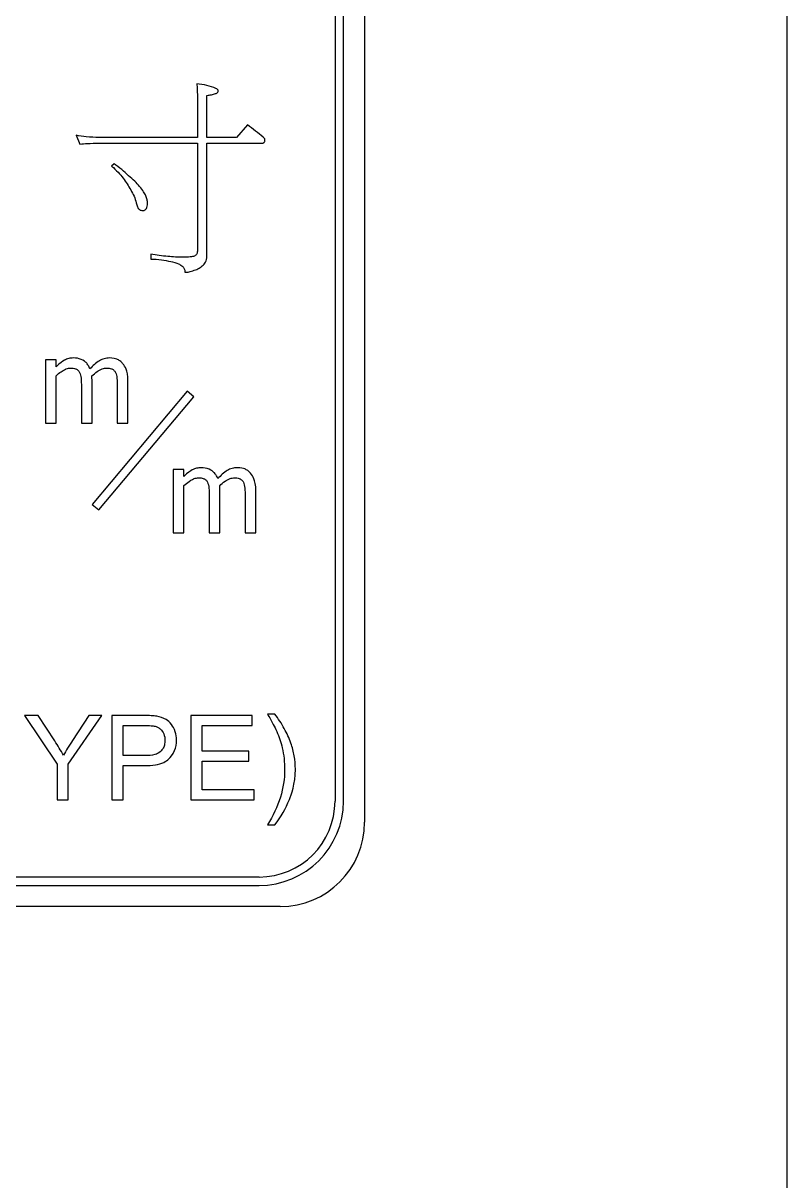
# Model space of a CAD drawing. Header units: inches. Extents: x 707 to 13003, y 909 to 9309.
# Drawn here: x 1457.93 to 1476.02, y 1593.19 to 1620.62 of the extents above; entities that cross this region are included whole.
import ezdxf

# ---------------------------------------------------------------- set-up
doc = ezdxf.new("R2010")
doc.units = ezdxf.units.IN
doc.header["$MEASUREMENT"] = 0

# ---------------------------------------------------------------- blocks, each defined once
blk = doc.blocks.new('BKM-1')
at = {"color": 2}
for p, q in [((65, -69), (65, -163)), ((55, -71), (55, -117)), ((54.3, -71.5), (54.3, -116.5)), ((54.5, -116.5), (54.5, -71.5)), ((51.267, -100.774), (51.267, -99.778)), ((51.041, -99.874), (51.041, -100.774)), ((52.226, -100.476), (51.968, -100.774)), ((48.17, -100.722), (48.258, -100.929)), ((51.041, -100.774), (48.715, -100.774)), ((48.715, -100.91), (51.041, -100.91)), ((51.041, -100.91), (51.041, -103.448)), ((51.968, -100.774), (51.267, -100.774)), ((51.267, -103.556), (51.267, -100.91)), ((51.267, -100.91), (52.569, -100.91)), ((49.066, -101.395), (49.01, -101.454)), ((49.937, -103.542), (49.937, -103.655)), ((50.74, -103.919), (50.746, -103.97)), ((47.695, -106.042), (47.442, -106.042)), ((47.442, -106.042), (47.442, -107.543)), ((47.695, -106.207), (47.695, -106.042)), ((47.695, -107.543), (47.695, -106.421)), ((48.293, -106.674), (48.293, -107.543)), ((48.546, -107.543), (48.546, -106.554)), ((49.144, -106.674), (49.144, -107.543)), ((49.397, -107.543), (49.397, -106.554)), ((50.8, -106.79), (48.55, -109.471)), ((48.703, -109.6), (50.953, -106.919)), ((50.953, -106.919), (50.8, -106.79)), ((47.442, -107.543), (47.695, -107.543)), ((48.293, -107.543), (48.546, -107.543)), ((49.144, -107.543), (49.397, -107.543)), ((50.723, -108.642), (50.47, -108.642)), ((50.47, -108.642), (50.47, -110.143)), ((50.723, -108.807), (50.723, -108.642)), ((50.723, -110.143), (50.723, -109.021)), ((51.574, -110.143), (51.574, -109.154)), ((52.425, -110.143), (52.425, -109.154)), ((51.321, -109.274), (51.321, -110.143)), ((52.172, -109.274), (52.172, -110.143)), ((48.55, -109.471), (48.703, -109.6)), ((50.47, -110.143), (50.723, -110.143)), ((51.321, -110.143), (51.574, -110.143)), ((52.172, -110.143), (52.425, -110.143)), ((47.268, -114.473), (46.946, -114.473)), ((46.946, -114.473), (47.717, -115.625)), ((47.662, -115.076), (47.268, -114.473)), ((47.982, -115.625), (48.781, -114.473)), ((48.473, -114.473), (48.085, -115.061)), ((48.781, -114.473), (48.473, -114.473)), ((49.772, -114.473), (49.018, -114.473)), ((49.018, -114.473), (49.018, -116.473)), ((52.336, -114.473), (50.888, -114.473)), ((50.888, -114.473), (50.888, -116.473)), ((52.336, -114.709), (52.336, -114.473)), ((52.876, -114.439), (52.7, -114.439)), ((49.283, -115.424), (49.283, -114.709)), ((49.283, -114.709), (49.795, -114.709)), ((51.153, -115.32), (51.153, -114.709)), ((51.153, -114.709), (52.336, -114.709)), ((49.8, -115.424), (49.283, -115.424)), ((52.261, -115.32), (51.153, -115.32)), ((52.261, -115.556), (52.261, -115.32)), ((47.717, -115.625), (47.717, -116.473)), ((47.982, -116.473), (47.982, -115.625)), ((49.283, -116.473), (49.283, -115.66)), ((49.283, -115.66), (49.796, -115.66)), ((51.153, -116.236), (51.153, -115.556)), ((51.153, -115.556), (52.261, -115.556)), ((52.382, -116.236), (51.153, -116.236)), ((52.382, -116.473), (52.382, -116.236)), ((47.717, -116.473), (47.982, -116.473)), ((49.018, -116.473), (49.283, -116.473)), ((50.888, -116.473), (52.382, -116.473)), ((52.7, -117.061), (52.876, -117.061)), ((35.5, -118.5), (52.5, -118.5)), ((52.5, -118.3), (35.7, -118.3)), ((53, -119), (35, -119))]:
    blk.add_line(p, q, dxfattribs=at)
for centre, radius in [((52.5, -116.5), 1.8), ((52.5, -116.5), 2), ((53, -117), 2)]:
    blk.add_arc(centre, radius, 270, 0, dxfattribs=at)
for points, knots in [([(51.477, -99.611), (51.41, -99.582), (51.339, -99.559), (51.187, -99.522), (51.105, -99.509), (51.024, -99.5)], [-0.04676929, -0.04676929, -0.04676929, -0.04676929, -0.02469334, -0.02469334, 0, 0, 0, 0]), ([(51.024, -99.5), (51.03, -99.541), (51.034, -99.595), (51.04, -99.718), (51.041, -99.801), (51.041, -99.874)], [-0.03671166, -0.03671166, -0.03671166, -0.03671166, -0.0219278, -0.0219278, 0, 0, 0, 0]), ([(51.267, -99.778), (51.302, -99.773), (51.337, -99.768), (51.404, -99.753), (51.437, -99.745), (51.469, -99.735)], [-0.02059878, -0.02059878, -0.02059878, -0.02059878, -0.01002753, -0.01002753, 0, 0, 0, 0]), ([(51.469, -99.735), (51.479, -99.732), (51.489, -99.727), (51.505, -99.717), (51.513, -99.711), (51.523, -99.7), (51.527, -99.694), (51.533, -99.681), (51.534, -99.674), (51.534, -99.667)], [-0.01003525, -0.01003525, -0.01003525, -0.01003525, -0.00682489, -0.00682489, -0.00420204, -0.00420204, -0.00206818, -0.00206818, 0, 0, 0, 0]), ([(51.534, -99.667), (51.534, -99.665), (51.534, -99.662), (51.533, -99.657), (51.532, -99.655), (51.528, -99.647), (51.524, -99.642), (51.51, -99.627), (51.494, -99.618), (51.477, -99.611)], [-0.009970224, -0.009970224, -0.009970224, -0.009970224, -0.008968597, -0.008968597, -0.007939222, -0.007939222, -0.00562379, -0.00562379, 0, 0, 0, 0]), ([(52.598, -100.768), (52.538, -100.719), (52.478, -100.67), (52.354, -100.573), (52.29, -100.524), (52.226, -100.476)], [-0.0472503, -0.0472503, -0.0472503, -0.0472503, -0.02405918, -0.02405918, 0, 0, 0, 0]), ([(48.715, -100.774), (48.614, -100.774), (48.508, -100.77), (48.329, -100.753), (48.246, -100.742), (48.17, -100.722)], [-0.05391831, -0.05391831, -0.05391831, -0.05391831, -0.02351238, -0.02351238, 0, 0, 0, 0]), ([(48.258, -100.929), (48.31, -100.923), (48.382, -100.92), (48.523, -100.914), (48.625, -100.911), (48.715, -100.91)], [-0.0420183, -0.0420183, -0.0420183, -0.0420183, -0.02681281, -0.02681281, 0, 0, 0, 0]), ([(52.569, -100.91), (52.576, -100.91), (52.583, -100.909), (52.595, -100.907), (52.6, -100.905), (52.612, -100.899), (52.618, -100.895), (52.628, -100.884), (52.632, -100.877), (52.639, -100.857), (52.64, -100.843), (52.64, -100.83)], [-0.01217176, -0.01217176, -0.01217176, -0.01217176, -0.01019045, -0.01019045, -0.00844296, -0.00844296, -0.00632967, -0.00632967, -0.00389119, -0.00389119, 0, 0, 0, 0]), ([(52.64, -100.83), (52.64, -100.825), (52.639, -100.819), (52.636, -100.808), (52.633, -100.803), (52.621, -100.786), (52.61, -100.776), (52.598, -100.768)], [-0.007807443, -0.007807443, -0.007807443, -0.007807443, -0.006103253, -0.006103253, -0.004311242, -0.004311242, 0, 0, 0, 0]), ([(49.01, -101.454), (49.063, -101.5), (49.116, -101.549), (49.206, -101.643), (49.245, -101.689), (49.279, -101.738)], [-0.03891551, -0.03891551, -0.03891551, -0.03891551, -0.01774071, -0.01774071, 0, 0, 0, 0]), ([(49.407, -101.681), (49.356, -101.63), (49.303, -101.582), (49.189, -101.486), (49.129, -101.439), (49.066, -101.395)], [-0.0444976, -0.0444976, -0.0444976, -0.0444976, -0.02297575, -0.02297575, 0, 0, 0, 0]), ([(49.279, -101.738), (49.313, -101.783), (49.345, -101.829), (49.406, -101.923), (49.434, -101.97), (49.461, -102.019)], [-0.03347526, -0.03347526, -0.03347526, -0.03347526, -0.01660902, -0.01660902, 0, 0, 0, 0]), ([(49.673, -101.939), (49.638, -101.894), (49.598, -101.851), (49.51, -101.765), (49.459, -101.722), (49.407, -101.681)], [-0.03702485, -0.03702485, -0.03702485, -0.03702485, -0.01977202, -0.01977202, 0, 0, 0, 0]), ([(49.461, -102.019), (49.491, -102.066), (49.517, -102.116), (49.562, -102.219), (49.58, -102.271), (49.594, -102.325)], [-0.03359804, -0.03359804, -0.03359804, -0.03359804, -0.01671044, -0.01671044, 0, 0, 0, 0]), ([(49.818, -102.16), (49.806, -102.125), (49.787, -102.09), (49.739, -102.017), (49.706, -101.976), (49.673, -101.939)], [-0.02602584, -0.02602584, -0.02602584, -0.02602584, -0.01482321, -0.01482321, 0, 0, 0, 0]), ([(49.594, -102.325), (49.599, -102.354), (49.607, -102.387), (49.624, -102.43), (49.631, -102.445), (49.646, -102.465), (49.652, -102.471), (49.659, -102.475)], [-0.01630645, -0.01630645, -0.01630645, -0.01630645, -0.00730702, -0.00730702, -0.00251109, -0.00251109, 0, 0, 0, 0]), ([(49.858, -102.339), (49.858, -102.309), (49.854, -102.279), (49.841, -102.219), (49.831, -102.189), (49.818, -102.16)], [-0.01850563, -0.01850563, -0.01850563, -0.01850563, -0.00939171, -0.00939171, 0, 0, 0, 0]), ([(49.659, -102.475), (49.665, -102.48), (49.671, -102.485), (49.684, -102.493), (49.691, -102.496), (49.714, -102.504), (49.731, -102.506), (49.747, -102.506)], [-0.009586043, -0.009586043, -0.009586043, -0.009586043, -0.007295517, -0.007295517, -0.004993376, -0.004993376, 0, 0, 0, 0]), ([(49.747, -102.506), (49.757, -102.506), (49.767, -102.505), (49.786, -102.499), (49.795, -102.495), (49.815, -102.48), (49.824, -102.468), (49.832, -102.455)], [-0.01047258, -0.01047258, -0.01047258, -0.01047258, -0.00743414, -0.00743414, -0.00449019, -0.00449019, 0, 0, 0, 0]), ([(49.832, -102.455), (49.841, -102.439), (49.847, -102.422), (49.856, -102.383), (49.858, -102.361), (49.858, -102.339)], [-0.01200279, -0.01200279, -0.01200279, -0.01200279, -0.00645761, -0.00645761, 0, 0, 0, 0]), ([(50.703, -103.613), (50.582, -103.613), (50.46, -103.606), (50.206, -103.582), (50.07, -103.564), (49.937, -103.542)], [-0.07673325, -0.07673325, -0.07673325, -0.07673325, -0.04050092, -0.04050092, 0, 0, 0, 0]), ([(49.937, -103.655), (50.02, -103.658), (50.104, -103.664), (50.261, -103.684), (50.335, -103.697), (50.408, -103.715)], [-0.04742299, -0.04742299, -0.04742299, -0.04742299, -0.02244766, -0.02244766, 0, 0, 0, 0]), ([(50.97, -103.584), (50.946, -103.595), (50.911, -103.601), (50.817, -103.611), (50.756, -103.613), (50.703, -103.613)], [-0.02801947, -0.02801947, -0.02801947, -0.02801947, -0.01585515, -0.01585515, 0, 0, 0, 0]), ([(51.041, -103.448), (51.041, -103.463), (51.039, -103.479), (51.034, -103.506), (51.031, -103.519), (51.02, -103.543), (51.013, -103.553), (50.994, -103.572), (50.982, -103.579), (50.97, -103.584)], [-0.01644399, -0.01644399, -0.01644399, -0.01644399, -0.01190671, -0.01190671, -0.00803512, -0.00803512, -0.00409204, -0.00409204, 0, 0, 0, 0]), ([(51.177, -103.8), (51.192, -103.787), (51.205, -103.772), (51.228, -103.737), (51.237, -103.719), (51.262, -103.654), (51.267, -103.604), (51.267, -103.556)], [-0.02679109, -0.02679109, -0.02679109, -0.02679109, -0.02074473, -0.02074473, -0.0144694, -0.0144694, 0, 0, 0, 0]), ([(50.408, -103.715), (50.468, -103.727), (50.538, -103.745), (50.62, -103.782), (50.648, -103.796), (50.669, -103.814)], [-0.02708326, -0.02708326, -0.02708326, -0.02708326, -0.00840652, -0.00840652, 0, 0, 0, 0]), ([(50.669, -103.814), (50.687, -103.826), (50.702, -103.841), (50.726, -103.877), (50.734, -103.897), (50.74, -103.919)], [-0.01308094, -0.01308094, -0.01308094, -0.01308094, -0.00665229, -0.00665229, 0, 0, 0, 0]), ([(50.746, -103.97), (50.778, -103.97), (50.812, -103.965), (50.883, -103.949), (50.923, -103.936), (50.961, -103.922)], [-0.02190904, -0.02190904, -0.02190904, -0.02190904, -0.01216577, -0.01216577, 0, 0, 0, 0]), ([(50.961, -103.922), (51.003, -103.909), (51.045, -103.892), (51.117, -103.851), (51.149, -103.828), (51.177, -103.8)], [-0.02501522, -0.02501522, -0.02501522, -0.02501522, -0.0117725, -0.0117725, 0, 0, 0, 0]), ([(48.105, -106), (48.067, -106), (48.03, -106.004), (47.957, -106.023), (47.923, -106.036), (47.85, -106.077), (47.783, -106.119), (47.695, -106.207)], [-0.09723673, -0.09723673, -0.09723673, -0.09723673, -0.0669871, -0.0669871, -0.03741817, -0.03741817, 0, 0, 0, 0]), ([(48.497, -106.259), (48.486, -106.23), (48.473, -106.202), (48.441, -106.152), (48.424, -106.13), (48.389, -106.095), (48.352, -106.061), (48.23, -106.01), (48.168, -106), (48.105, -106)], [-0.09833277, -0.09833277, -0.09833277, -0.09833277, -0.06772325, -0.06772325, -0.03985027, -0.03985027, -0.01887635, -0.01887635, 0, 0, 0, 0]), ([(48.956, -106), (48.915, -106), (48.874, -106.005), (48.794, -106.028), (48.756, -106.044), (48.637, -106.117), (48.563, -106.186), (48.497, -106.259)], [-0.05444102, -0.05444102, -0.05444102, -0.05444102, -0.042025, -0.042025, -0.0295866, -0.0295866, 0, 0, 0, 0]), ([(49.27, -106.128), (49.251, -106.106), (49.23, -106.086), (49.184, -106.053), (49.159, -106.04), (49.102, -106.018), (49.045, -106), (48.956, -106)], [-0.07289026, -0.07289026, -0.07289026, -0.07289026, -0.04945259, -0.04945259, -0.02663201, -0.02663201, 0, 0, 0, 0]), ([(49.397, -106.554), (49.397, -106.408), (49.374, -106.322), (49.332, -106.215), (49.306, -106.168), (49.27, -106.128)], [-0.03469337, -0.03469337, -0.03469337, -0.03469337, -0.01603045, -0.01603045, 0, 0, 0, 0]), ([(47.695, -106.421), (47.732, -106.386), (47.772, -106.354), (47.879, -106.281), (47.923, -106.264), (47.97, -106.247), (48.005, -106.24), (48.04, -106.24)], [-0.017587, -0.017587, -0.017587, -0.017587, -0.01485258, -0.01485258, -0.01064913, -0.01064913, 0, 0, 0, 0]), ([(48.04, -106.24), (48.08, -106.24), (48.119, -106.244), (48.166, -106.261), (48.188, -106.27), (48.227, -106.305), (48.241, -106.324), (48.251, -106.345)], [-0.03730169, -0.03730169, -0.03730169, -0.03730169, -0.01572593, -0.01572593, -0.00715187, -0.00715187, 0, 0, 0, 0]), ([(48.251, -106.345), (48.269, -106.38), (48.28, -106.427), (48.291, -106.546), (48.293, -106.61), (48.293, -106.674)], [-0.03581091, -0.03581091, -0.03581091, -0.03581091, -0.01922292, -0.01922292, 0, 0, 0, 0]), ([(48.541, -106.426), (48.58, -106.389), (48.622, -106.353), (48.698, -106.301), (48.74, -106.276), (48.821, -106.247), (48.856, -106.24), (48.891, -106.24)], [-0.04773613, -0.04773613, -0.04773613, -0.04773613, -0.02572527, -0.02572527, -0.01057428, -0.01057428, 0, 0, 0, 0]), ([(48.546, -106.554), (48.546, -106.53), (48.545, -106.505), (48.544, -106.473), (48.543, -106.449), (48.541, -106.426)], [-0.02908968, -0.02908968, -0.02908968, -0.02908968, -0.00690577, -0.00690577, 0, 0, 0, 0]), ([(48.891, -106.24), (48.931, -106.24), (48.97, -106.244), (49.017, -106.261), (49.038, -106.27), (49.078, -106.305), (49.091, -106.324), (49.102, -106.345)], [-0.03730169, -0.03730169, -0.03730169, -0.03730169, -0.01572593, -0.01572593, -0.00715187, -0.00715187, 0, 0, 0, 0]), ([(49.102, -106.345), (49.12, -106.38), (49.131, -106.427), (49.142, -106.546), (49.144, -106.61), (49.144, -106.674)], [-0.03581091, -0.03581091, -0.03581091, -0.03581091, -0.01922292, -0.01922292, 0, 0, 0, 0]), ([(51.133, -108.6), (51.095, -108.6), (51.058, -108.604), (50.986, -108.623), (50.952, -108.636), (50.878, -108.677), (50.811, -108.719), (50.723, -108.807)], [-0.09723673, -0.09723673, -0.09723673, -0.09723673, -0.0669871, -0.0669871, -0.03741817, -0.03741817, 0, 0, 0, 0]), ([(51.525, -108.859), (51.514, -108.83), (51.501, -108.802), (51.469, -108.752), (51.452, -108.73), (51.417, -108.695), (51.381, -108.661), (51.258, -108.61), (51.196, -108.6), (51.133, -108.6)], [-0.09833277, -0.09833277, -0.09833277, -0.09833277, -0.06772325, -0.06772325, -0.03985027, -0.03985027, -0.01887635, -0.01887635, 0, 0, 0, 0]), ([(51.984, -108.6), (51.943, -108.6), (51.902, -108.605), (51.822, -108.628), (51.785, -108.644), (51.665, -108.717), (51.591, -108.786), (51.525, -108.859)], [-0.05444102, -0.05444102, -0.05444102, -0.05444102, -0.042025, -0.042025, -0.0295866, -0.0295866, 0, 0, 0, 0]), ([(52.299, -108.728), (52.28, -108.706), (52.259, -108.686), (52.212, -108.653), (52.187, -108.64), (52.13, -108.618), (52.073, -108.6), (51.984, -108.6)], [-0.07289026, -0.07289026, -0.07289026, -0.07289026, -0.04945259, -0.04945259, -0.02663201, -0.02663201, 0, 0, 0, 0]), ([(50.723, -109.021), (50.76, -108.986), (50.8, -108.954), (50.907, -108.881), (50.952, -108.864), (50.998, -108.847), (51.033, -108.84), (51.068, -108.84)], [-0.017587, -0.017587, -0.017587, -0.017587, -0.01485258, -0.01485258, -0.01064913, -0.01064913, 0, 0, 0, 0]), ([(51.068, -108.84), (51.108, -108.84), (51.147, -108.844), (51.194, -108.861), (51.216, -108.87), (51.255, -108.905), (51.269, -108.924), (51.279, -108.945)], [-0.03730169, -0.03730169, -0.03730169, -0.03730169, -0.01572593, -0.01572593, -0.00715187, -0.00715187, 0, 0, 0, 0]), ([(51.569, -109.026), (51.608, -108.989), (51.651, -108.953), (51.726, -108.901), (51.769, -108.876), (51.849, -108.847), (51.884, -108.84), (51.919, -108.84)], [-0.04773613, -0.04773613, -0.04773613, -0.04773613, -0.02572527, -0.02572527, -0.01057428, -0.01057428, 0, 0, 0, 0]), ([(51.919, -108.84), (51.959, -108.84), (51.998, -108.844), (52.045, -108.861), (52.067, -108.87), (52.106, -108.905), (52.12, -108.924), (52.13, -108.945)], [-0.03730169, -0.03730169, -0.03730169, -0.03730169, -0.01572593, -0.01572593, -0.00715187, -0.00715187, 0, 0, 0, 0]), ([(52.425, -109.154), (52.425, -109.008), (52.402, -108.922), (52.36, -108.815), (52.334, -108.768), (52.299, -108.728)], [-0.03469337, -0.03469337, -0.03469337, -0.03469337, -0.01603045, -0.01603045, 0, 0, 0, 0]), ([(51.279, -108.945), (51.298, -108.98), (51.308, -109.027), (51.319, -109.146), (51.321, -109.21), (51.321, -109.274)], [-0.03581091, -0.03581091, -0.03581091, -0.03581091, -0.01922292, -0.01922292, 0, 0, 0, 0]), ([(51.574, -109.154), (51.574, -109.13), (51.574, -109.105), (51.572, -109.073), (51.571, -109.049), (51.569, -109.026)], [-0.02908968, -0.02908968, -0.02908968, -0.02908968, -0.00690577, -0.00690577, 0, 0, 0, 0]), ([(52.13, -108.945), (52.148, -108.98), (52.159, -109.027), (52.17, -109.146), (52.172, -109.21), (52.172, -109.274)], [-0.03581091, -0.03581091, -0.03581091, -0.03581091, -0.01922292, -0.01922292, 0, 0, 0, 0]), ([(50.077, -114.492), (50.036, -114.485), (49.99, -114.48), (49.891, -114.474), (49.829, -114.473), (49.772, -114.473)], [-0.02963973, -0.02963973, -0.02963973, -0.02963973, -0.01721112, -0.01721112, 0, 0, 0, 0]), ([(50.545, -115.052), (50.545, -114.985), (50.536, -114.92), (50.493, -114.785), (50.459, -114.728), (50.386, -114.629), (50.338, -114.592), (50.23, -114.528), (50.154, -114.505), (50.077, -114.492)], [-0.05458878, -0.05458878, -0.05458878, -0.05458878, -0.04658059, -0.04658059, -0.03755315, -0.03755315, -0.02338986, -0.02338986, 0, 0, 0, 0]), ([(52.7, -114.439), (52.746, -114.517), (52.796, -114.605), (52.864, -114.733), (52.898, -114.797), (52.92, -114.848)], [-0.04420953, -0.04420953, -0.04420953, -0.04420953, -0.01665057, -0.01665057, 0, 0, 0, 0]), ([(53.255, -115.127), (53.213, -115.008), (53.16, -114.893), (53.033, -114.663), (52.957, -114.548), (52.876, -114.439)], [-0.07880848, -0.07880848, -0.07880848, -0.07880848, -0.04093856, -0.04093856, 0, 0, 0, 0]), ([(49.795, -114.709), (49.843, -114.709), (49.898, -114.71), (49.98, -114.716), (50.015, -114.72), (50.042, -114.727)], [-0.02039466, -0.02039466, -0.02039466, -0.02039466, -0.00824981, -0.00824981, 0, 0, 0, 0]), ([(50.042, -114.727), (50.067, -114.734), (50.091, -114.743), (50.135, -114.769), (50.156, -114.784), (50.19, -114.819), (50.222, -114.854), (50.264, -114.957), (50.272, -115.008), (50.272, -115.059)], [-0.07230467, -0.07230467, -0.07230467, -0.07230467, -0.05272092, -0.05272092, -0.03339939, -0.03339939, -0.01546008, -0.01546008, 0, 0, 0, 0]), ([(52.92, -114.848), (52.947, -114.911), (52.972, -114.975), (53.015, -115.106), (53.034, -115.173), (53.05, -115.241)], [-0.04149491, -0.04149491, -0.04149491, -0.04149491, -0.02083431, -0.02083431, 0, 0, 0, 0]), ([(47.867, -115.415), (47.835, -115.357), (47.803, -115.301), (47.735, -115.188), (47.699, -115.132), (47.662, -115.076)], [-0.03954353, -0.03954353, -0.03954353, -0.03954353, -0.01994249, -0.01994249, 0, 0, 0, 0]), ([(48.085, -115.061), (48.045, -115.122), (48.005, -115.185), (47.932, -115.303), (47.899, -115.359), (47.867, -115.415)], [-0.04134241, -0.04134241, -0.04134241, -0.04134241, -0.01931953, -0.01931953, 0, 0, 0, 0]), ([(49.796, -115.66), (49.88, -115.66), (49.967, -115.655), (50.115, -115.629), (50.183, -115.611), (50.291, -115.56), (50.335, -115.532), (50.395, -115.472), (50.455, -115.407), (50.531, -115.224), (50.545, -115.139), (50.545, -115.052)], [-0.267127, -0.267127, -0.267127, -0.267127, -0.1817081, -0.1817081, -0.1127685, -0.1127685, -0.059429, -0.059429, -0.0261565, -0.0261565, 0, 0, 0, 0]), ([(50.272, -115.059), (50.272, -115.097), (50.268, -115.135), (50.25, -115.205), (50.237, -115.236), (50.197, -115.3), (50.172, -115.323), (50.121, -115.364), (50.079, -115.383), (49.962, -115.417), (49.877, -115.424), (49.8, -115.424)], [-0.05322619, -0.05322619, -0.05322619, -0.05322619, -0.04764606, -0.04764606, -0.04261327, -0.04261327, -0.03648617, -0.03648617, -0.02314865, -0.02314865, 0, 0, 0, 0]), ([(53.361, -115.748), (53.361, -115.642), (53.352, -115.536), (53.317, -115.327), (53.29, -115.226), (53.255, -115.127)], [-0.0635313, -0.0635313, -0.0635313, -0.0635313, -0.0315354, -0.0315354, 0, 0, 0, 0]), ([(53.05, -115.241), (53.069, -115.325), (53.083, -115.409), (53.103, -115.58), (53.107, -115.665), (53.107, -115.75)], [-0.05140476, -0.05140476, -0.05140476, -0.05140476, -0.02561565, -0.02561565, 0, 0, 0, 0]), ([(53.107, -115.75), (53.107, -115.973), (53.072, -116.192), (52.934, -116.637), (52.828, -116.855), (52.7, -117.061)], [-0.1396152, -0.1396152, -0.1396152, -0.1396152, -0.0725776, -0.0725776, 0, 0, 0, 0]), ([(52.876, -117.061), (53.019, -116.879), (53.132, -116.675), (53.265, -116.35), (53.361, -116.099), (53.361, -115.748)], [-0.3067495, -0.3067495, -0.3067495, -0.3067495, -0.1050398, -0.1050398, 0, 0, 0, 0])]:
    blk.add_open_spline(points, degree=3, knots=knots, dxfattribs=at)

msp = doc.modelspace()

# ---------------------------------------------------------------- block references
msp.add_blockref('BKM-1', (1411.017, 1718.69))

doc.saveas('drawing.dxf')
